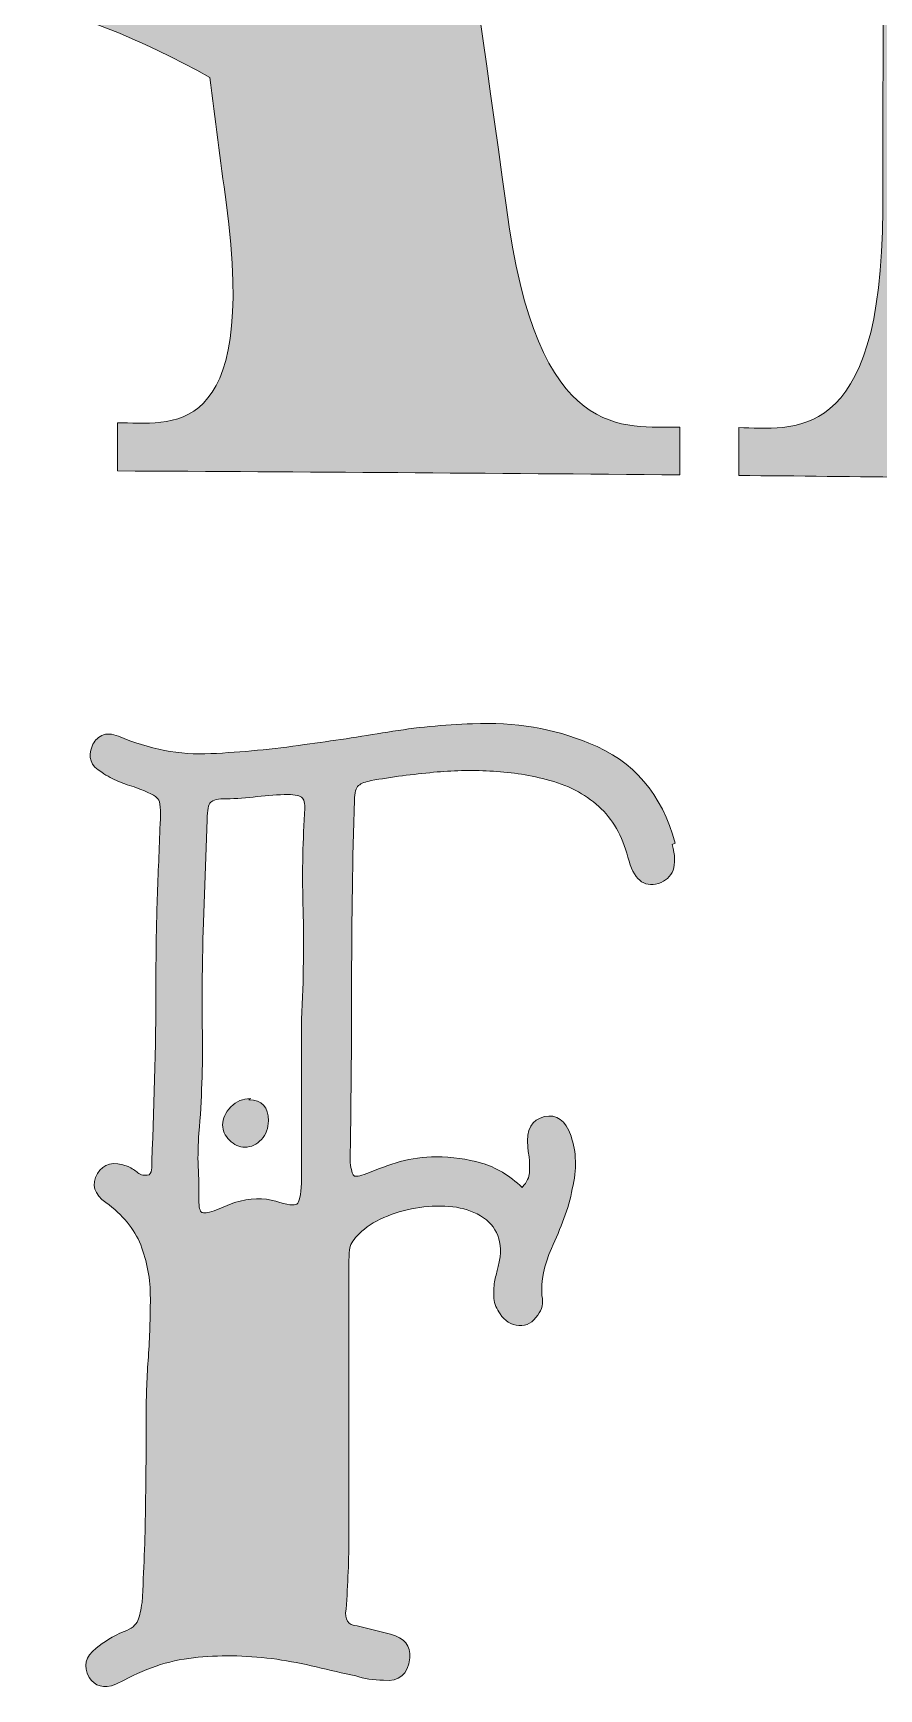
# Model space of a CAD drawing. Header units: inches. Extents: x 29 to 1051, y -1025 to -55.
# Drawn here: x 543.4 to 614.5, y -630 to -490.9 of the extents above; entities that cross this region are included whole.
import ezdxf

# ---------------------------------------------------------------- set-up
doc = ezdxf.new("R2010")
doc.units = ezdxf.units.IN
doc.header["$MEASUREMENT"] = 0
doc.layers.add('Layer 1', color=7, linetype='Continuous')

# ---------------------------------------------------------------- blocks, each defined once
blk = doc.blocks.new('block 2')
at = {"layer": 'Layer 1', "true_color": 0x71020c}
h = blk.add_hatch(color=16, dxfattribs=at)
h.dxf.hatch_style = 2
edge = h.paths.add_edge_path()
edge.add_spline(control_points=[(736.35, -335.1), (725.63, -341.86), (720.27, -353.46), (719.22, -365.67), (719.23, -365.1), (719.23, -364.53), (719.23, -363.95), (703.22, -362.64), (687.39, -361.49), (671.55, -360.47), (671.55, -361.79), (671.54, -363.11), (671.54, -364.43), (672.53, -364.49), (673.52, -364.56), (674.51, -364.62), (678.66, -365.13), (683.01, -367.73), (679.8, -383.09), (673.98, -410.55), (668.16, -438.17), (662.34, -465.93), (655.5, -437.77), (648.65, -409.45), (641.79, -381.02), (637.68, -360.85), (646.99, -362.97), (651.35, -363.23), (651.35, -361.9), (651.35, -360.57), (651.36, -359.24), (635.31, -358.33), (619.07, -357.55), (603.01, -356.92), (603.01, -358.26), (603.01, -359.6), (603.01, -360.94), (607.37, -361.1), (615.1, -359.78), (615.06, -379.85), (614.96, -421.8), (614.87, -463.76), (614.78, -505.71), (614.74, -525.78), (607.03, -524.04), (602.68, -524), (602.68, -525.34), (602.68, -526.68), (602.68, -528.02), (612.56, -528.11), (622.64, -528.23), (632.52, -528.35), (632.52, -527.02), (632.53, -525.68), (632.53, -524.35), (628.18, -524.29), (620.47, -525.85), (620.52, -505.8), (620.6, -467.2), (620.69, -428.59), (620.78, -389.99), (630.85, -432.22), (640.9, -474.23), (650.93, -515.94), (653.44, -515.91), (655.94, -515.87), (658.44, -515.84), (666.79, -474.61), (675.15, -433.67), (683.52, -393.07), (683.41, -431.06), (683.29, -469.05), (683.17, -507.04), (683.11, -526.76), (675.41, -525), (671.06, -524.93), (671.06, -526.25), (671.06, -527.57), (671.05, -528.89), (686.86, -529.14), (702.66, -529.42), (718.66, -529.74), (718.67, -528.44), (718.67, -527.14), (718.68, -525.85), (714.33, -525.75), (706.42, -527.21), (706.49, -507.62), (706.63, -466.63), (706.76, -425.86), (706.9, -384.86), (706.96, -365.45), (714.72, -367.46), (719.09, -367.84), (718.1, -390.24), (731.27, -413.87), (752.28, -413.03), (774.01, -412.3), (783.97, -386.34), (772.78, -369.99), (769.83, -365.88), (762.16, -358.79), (757.21, -359.2), (750.89, -359.7), (749.66, -371.15), (757.36, -373.67), (760.51, -374.86), (763.88, -374.05), (765.47, -370.38), (766.85, -371.64), (767.44, -372.38), (768.62, -374.06), (776.86, -386.53), (768.5, -406.31), (751.91, -406.67), (724.63, -407.56), (713.13, -357.34), (739.3, -340.86), (762.87, -326.18), (791.24, -345.37), (819.77, -362.67), (830.19, -369.01), (840.42, -375.29), (849.85, -379.73), (849.86, -379.73), (849.85, -379.95), (849.85, -380.16), (846.06, -395.59), (846.4, -412.9), (846.35, -429.25), (846.28, -451.28), (846.21, -473.31), (846.14, -495.35), (834.5, -455.37), (822.87, -414.56), (811.25, -373.05), (800.61, -371.81), (790.15, -370.67), (779.49, -369.56), (779.49, -370.82), (779.48, -372.09), (779.48, -373.36), (783.82, -373.79), (791.52, -373.07), (791.46, -391.94), (791.31, -431.4), (791.17, -470.86), (791.03, -510.32), (790.96, -529.19), (783.27, -527.44), (778.92, -527.32), (778.91, -528.58), (778.91, -529.85), (778.91, -531.11), (788.78, -531.36), (798.85, -531.63), (808.71, -531.91), (808.72, -530.67), (808.72, -529.42), (808.73, -528.17), (804.39, -528.04), (796.68, -529.38), (796.75, -510.54), (796.88, -474.96), (797.01, -439.38), (797.13, -403.8), (809.34, -447.55), (821.55, -490.55), (833.78, -532.64), (833.85, -532.65), (833.91, -532.65), (833.98, -532.65), (843.85, -532.95), (853.91, -533.27), (863.77, -533.6), (863.78, -532.39), (863.78, -531.19), (863.78, -529.98), (859.44, -529.82), (851.74, -531.08), (851.8, -512.83), (851.89, -485.08), (851.97, -457.34), (852.06, -429.59), (852.11, -413.52), (851.57, -397.53), (855.16, -382.14), (855.75, -382.21), (856.15, -382.48), (856.73, -382.77), (867.86, -387.06), (877.52, -389.8), (885.87, -391.35), (885.15, -392.04), (884.48, -392.78), (883.87, -393.58), (868.28, -413.64), (868.01, -501.62), (883.54, -524.19), (893.36, -538.92), (916.44, -542.07), (924.54, -523.76), (924.54, -527.83), (924.53, -531.91), (924.53, -535.98), (932.35, -536.28), (940.16, -536.59), (947.98, -536.9), (947.99, -517.34), (948, -497.79), (948.01, -478.23), (948.02, -461.24), (955.68, -463.47), (960, -463.94), (960, -462.82), (960, -461.7), (960, -460.58), (944.1, -458.81), (928.38, -457.15), (912.64, -455.58), (912.64, -456.75), (912.64, -457.91), (912.64, -459.07), (916.97, -459.49), (924.64, -458.85), (924.61, -476.13), (924.6, -486.51), (924.58, -497.1), (924.57, -507.48), (922.38, -528.4), (907.75, -542.83), (900.31, -520.14), (893.26, -498.9), (893.64, -419.99), (900.56, -400.86), (902.08, -396.59), (905.21, -393.75), (908.88, -392.48), (910.27, -392.29), (911.57, -392.03), (912.8, -391.74), (915.72, -391.62), (918.73, -392.41), (921.39, -394.2), (931.98, -401.35), (934.9, -419.53), (936.66, -430.44), (937.5, -430.55), (938.36, -430.66), (939.21, -430.77), (938.56, -416.47), (937.92, -402.15), (937.29, -387.81), (936.24, -387.63), (935.2, -387.46), (934.15, -387.29), (934.15, -389.31), (934.73, -395.46), (932.96, -396.6), (932.37, -397.11), (931.19, -396.73), (929.83, -395.09), (927.33, -392.32), (924.26, -390.13), (920.92, -388.46), (935.07, -379.83), (930.31, -360.75), (913.8, -350.34), (888.55, -334.59), (860, -348.21), (851.45, -374.14), (842.2, -369.69), (832.38, -363.64), (822.15, -357.29), (792.25, -339.06), (762.51, -319.1), (736.35, -335.1)], knot_values=[0, 0, 0, 0, 1, 1, 1, 2, 2, 2, 3, 3, 3, 4, 4, 4, 5, 5, 5, 6, 6, 6, 7, 7, 7, 8, 8, 8, 9, 9, 9, 10, 10, 10, 11, 11, 11, 12, 12, 12, 13, 13, 13, 14, 14, 14, 15, 15, 15, 16, 16, 16, 17, 17, 17, 18, 18, 18, 19, 19, 19, 20, 20, 20, 21, 21, 21, 22, 22, 22, 23, 23, 23, 24, 24, 24, 25, 25, 25, 26, 26, 26, 27, 27, 27, 28, 28, 28, 29, 29, 29, 30, 30, 30, 31, 31, 31, 32, 32, 32, 33, 33, 33, 34, 34, 34, 35, 35, 35, 36, 36, 36, 37, 37, 37, 38, 38, 38, 39, 39, 39, 40, 40, 40, 41, 41, 41, 42, 42, 42, 43, 43, 43, 44, 44, 44, 45, 45, 45, 46, 46, 46, 47, 47, 47, 48, 48, 48, 49, 49, 49, 50, 50, 50, 51, 51, 51, 52, 52, 52, 53, 53, 53, 54, 54, 54, 55, 55, 55, 56, 56, 56, 57, 57, 57, 58, 58, 58, 59, 59, 59, 60, 60, 60, 61, 61, 61, 62, 62, 62, 63, 63, 63, 64, 64, 64, 65, 65, 65, 66, 66, 66, 67, 67, 67, 68, 68, 68, 69, 69, 69, 70, 70, 70, 71, 71, 71, 72, 72, 72, 73, 73, 73, 74, 74, 74, 75, 75, 75, 76, 76, 76, 77, 77, 77, 78, 78, 78, 79, 79, 79, 80, 80, 80, 81, 81, 81, 82, 82, 82, 83, 83, 83, 84, 84, 84, 85, 85, 85, 86, 86, 86, 87, 87, 87, 88, 88, 88, 89, 89, 89, 90, 90, 90, 91, 91, 91, 92, 92, 92, 92], degree=3, periodic=1)
edge = h.paths.add_edge_path()
edge.add_spline(control_points=[(911.83, -355.53), (924.56, -363.2), (928.85, -378.03), (916.09, -384.18), (915.05, -384.69), (913.87, -385.13), (912.6, -385.52), (906.16, -384.12), (899.43, -384.47), (893.76, -386.57), (884.31, -385.54), (872.47, -382.6), (857.93, -376.94), (857.54, -376.89), (857.15, -376.62), (856.95, -376.59), (864.51, -354.11), (889.5, -341.71), (911.83, -355.53)], knot_values=[0, 0, 0, 0, 1, 1, 1, 2, 2, 2, 3, 3, 3, 4, 4, 4, 5, 5, 5, 6, 6, 6, 6], degree=3, periodic=1)
h = blk.add_hatch(color=16, dxfattribs=at)
h.dxf.hatch_style = 2
edge = h.paths.add_edge_path()
edge.add_spline(control_points=[(597.73, -523.95), (593.19, -523.9), (585.68, -525.51), (583.14, -505.3), (576.17, -455.52), (569.18, -405.61), (562.17, -355.61), (550.47, -355.33), (538.97, -355.12), (527.27, -354.98), (527.27, -356.25), (527.27, -357.52), (527.27, -358.8), (534.01, -358.88), (540.35, -361.37), (538.56, -371.35), (530.26, -415.76), (521.99, -460.27), (513.73, -504.83), (510.16, -525.12), (502.65, -523.44), (498.3, -523.44), (498.3, -524.79), (498.3, -526.15), (498.3, -527.5), (507.99, -527.5), (517.87, -527.52), (527.56, -527.55), (527.56, -526.2), (527.56, -524.84), (527.56, -523.49), (523.21, -523.48), (515.9, -525.13), (519.46, -504.84), (520.59, -498.72), (521.71, -492.6), (522.83, -486.47), (535.5, -485.57), (546.57, -488.05), (558.24, -494.58), (558.69, -498.08), (559.15, -501.57), (559.61, -505.07), (562.35, -525.33), (554.84, -523.61), (550.49, -523.59), (550.49, -524.94), (550.49, -526.29), (550.49, -527.64), (566.3, -527.72), (581.72, -527.83), (597.73, -527.97), (597.73, -526.63), (597.73, -525.29), (597.73, -523.95)], knot_values=[0, 0, 0, 0, 1, 1, 1, 2, 2, 2, 3, 3, 3, 4, 4, 4, 5, 5, 5, 6, 6, 6, 7, 7, 7, 8, 8, 8, 9, 9, 9, 10, 10, 10, 11, 11, 11, 12, 12, 12, 13, 13, 13, 14, 14, 14, 15, 15, 15, 16, 16, 16, 17, 17, 17, 18, 18, 18, 18], degree=3, periodic=1)
edge = h.paths.add_edge_path()
edge.add_spline(control_points=[(524.03, -480.27), (530.11, -447.36), (536.21, -414.48), (542.32, -381.67), (547.31, -417.03), (552.29, -452.37), (557.26, -487.67), (546.78, -482.33), (535.31, -479.61), (524.03, -480.27)], knot_values=[0, 0, 0, 0, 1, 1, 1, 2, 2, 2, 3, 3, 3, 3], degree=3, periodic=1)
h = blk.add_hatch(color=16, dxfattribs=at)
h.dxf.hatch_style = 2
edge = h.paths.add_edge_path()
edge.add_spline(control_points=[(590.1, -550.51), (587.15, -549.27), (583.88, -548.73), (580.31, -548.88), (577.9, -548.96), (575.53, -549.19), (573.19, -549.58), (570.86, -549.97), (568.53, -550.32), (566.2, -550.63), (563.55, -551.02), (560.93, -551.27), (558.32, -551.39), (555.72, -551.51), (553.14, -551.02), (550.57, -549.93), (550.03, -549.7), (549.56, -549.68), (549.17, -549.87), (548.78, -550.07), (548.51, -550.36), (548.36, -550.75), (547.97, -551.68), (548.24, -552.42), (549.17, -552.96), (549.64, -553.28), (550.1, -553.53), (550.57, -553.72), (551.04, -553.92), (551.54, -554.09), (552.09, -554.25), (553.09, -554.64), (553.7, -554.95), (553.89, -555.18), (554.09, -555.41), (554.15, -556.11), (554.07, -557.28), (553.99, -559.38), (553.91, -561.48), (553.83, -563.58), (553.76, -565.67), (553.72, -567.77), (553.72, -569.87), (553.72, -575.16), (553.6, -580.41), (553.37, -585.62), (553.37, -585.77), (553.37, -585.97), (553.37, -586.2), (553.37, -586.43), (553.29, -586.63), (553.14, -586.78), (552.74, -586.86), (552.44, -586.8), (552.2, -586.61), (551.97, -586.41), (551.7, -586.24), (551.39, -586.08), (550.14, -585.62), (549.29, -585.81), (548.82, -586.67), (548.28, -587.6), (548.51, -588.41), (549.52, -589.11), (550.92, -590.13), (551.89, -591.31), (552.44, -592.67), (552.98, -594.03), (553.25, -595.53), (553.25, -597.16), (553.25, -598.79), (553.19, -600.43), (553.08, -602.06), (552.96, -603.69), (552.9, -605.32), (552.9, -606.96), (552.9, -609.6), (552.88, -612.23), (552.84, -614.83), (552.8, -617.43), (552.71, -620.06), (552.55, -622.7), (552.47, -623.32), (552.36, -623.83), (552.2, -624.22), (552.05, -624.61), (551.66, -624.92), (551.04, -625.15), (550.1, -625.54), (549.33, -626.01), (548.7, -626.55), (547.77, -627.25), (547.58, -628.06), (548.12, -629), (548.59, -629.77), (549.33, -629.97), (550.34, -629.58), (550.34, -629.58), (551.04, -629.23), (551.04, -629.23), (553.06, -628.14), (555.14, -627.5), (557.27, -627.31), (559.41, -627.11), (561.61, -627.17), (563.87, -627.48), (564.95, -627.64), (566.06, -627.85), (567.19, -628.12), (568.31, -628.4), (569.42, -628.65), (570.51, -628.88), (571.21, -629.12), (571.99, -629.23), (572.84, -629.23), (574.16, -629.39), (574.9, -628.76), (575.06, -627.36), (575.14, -626.36), (574.59, -625.69), (573.43, -625.38), (573.43, -625.38), (570.63, -624.68), (570.63, -624.68), (569.85, -624.61), (569.54, -624.14), (569.69, -623.28), (569.85, -621.18), (569.93, -619.08), (569.93, -616.99), (569.93, -614.89), (569.93, -612.79), (569.93, -610.69), (569.93, -610.69), (569.93, -594.25), (569.93, -594.25), (569.93, -593.86), (569.95, -593.47), (569.99, -593.08), (570.02, -592.69), (570.24, -592.3), (570.63, -591.91), (571.1, -591.37), (571.74, -590.9), (572.55, -590.51), (573.37, -590.13), (574.24, -589.83), (575.18, -589.64), (576.11, -589.44), (577.04, -589.37), (577.98, -589.41), (578.91, -589.44), (579.72, -589.62), (580.42, -589.93), (582.06, -590.63), (582.79, -591.87), (582.64, -593.66), (582.56, -594.05), (582.48, -594.4), (582.41, -594.71), (582.33, -595.02), (582.25, -595.37), (582.17, -595.76), (582.09, -596.23), (582.08, -596.69), (582.12, -597.16), (582.15, -597.63), (582.33, -598.05), (582.64, -598.45), (583.03, -599.07), (583.55, -599.4), (584.21, -599.43), (584.87, -599.48), (585.4, -599.18), (585.79, -598.56), (586.18, -598.09), (586.29, -597.55), (586.14, -596.93), (586.06, -595.69), (586.33, -594.36), (586.96, -592.96), (587.34, -592.11), (587.69, -591.27), (588, -590.46), (588.31, -589.64), (588.55, -588.8), (588.7, -587.95), (589.09, -586.32), (589.05, -584.84), (588.59, -583.52), (588.12, -582.2), (587.38, -581.65), (586.37, -581.89), (585.28, -582.12), (584.82, -582.97), (584.97, -584.45), (584.97, -584.61), (584.99, -584.78), (585.03, -584.97), (585.07, -585.17), (585.09, -585.35), (585.09, -585.5), (585.09, -585.89), (585.09, -586.26), (585.09, -586.61), (585.09, -586.96), (584.89, -587.37), (584.5, -587.83), (583.41, -586.82), (582.27, -586.14), (581.06, -585.79), (579.86, -585.44), (578.6, -585.27), (577.27, -585.27), (576.18, -585.27), (575.18, -585.4), (574.24, -585.67), (573.31, -585.95), (572.38, -586.28), (571.45, -586.67), (570.82, -586.9), (570.45, -586.96), (570.34, -586.84), (570.22, -586.73), (570.12, -586.36), (570.04, -585.73), (570.04, -585.73), (570.04, -585.03), (570.04, -585.03), (570.12, -580.06), (570.16, -575.1), (570.16, -570.16), (570.16, -565.23), (570.24, -560.27), (570.4, -555.3), (570.4, -554.67), (570.51, -554.27), (570.75, -554.07), (570.98, -553.88), (571.33, -553.74), (571.79, -553.66), (572.65, -553.51), (573.52, -553.37), (574.42, -553.25), (575.31, -553.14), (576.18, -553.04), (577.04, -552.96), (578.6, -552.81), (580.17, -552.77), (581.77, -552.85), (583.36, -552.93), (584.93, -553.16), (586.49, -553.55), (588.28, -554.01), (589.75, -554.77), (590.92, -555.82), (592.08, -556.87), (592.9, -558.29), (593.37, -560.08), (593.84, -561.94), (594.69, -562.68), (595.93, -562.29), (597.18, -561.9), (597.57, -560.82), (597.1, -559.03), (597.1, -559.03), (597.33, -558.91), (597.33, -558.91), (596.24, -554.79), (593.84, -551.99), (590.1, -550.51)], knot_values=[0, 0, 0, 0, 1, 1, 1, 2, 2, 2, 3, 3, 3, 4, 4, 4, 5, 5, 5, 6, 6, 6, 7, 7, 7, 8, 8, 8, 9, 9, 9, 10, 10, 10, 11, 11, 11, 12, 12, 12, 13, 13, 13, 14, 14, 14, 15, 15, 15, 16, 16, 16, 17, 17, 17, 18, 18, 18, 19, 19, 19, 20, 20, 20, 21, 21, 21, 22, 22, 22, 23, 23, 23, 24, 24, 24, 25, 25, 25, 26, 26, 26, 27, 27, 27, 28, 28, 28, 29, 29, 29, 30, 30, 30, 31, 31, 31, 32, 32, 32, 33, 33, 33, 34, 34, 34, 35, 35, 35, 36, 36, 36, 37, 37, 37, 38, 38, 38, 39, 39, 39, 40, 40, 40, 41, 41, 41, 42, 42, 42, 43, 43, 43, 44, 44, 44, 45, 45, 45, 46, 46, 46, 47, 47, 47, 48, 48, 48, 49, 49, 49, 50, 50, 50, 51, 51, 51, 52, 52, 52, 53, 53, 53, 54, 54, 54, 55, 55, 55, 56, 56, 56, 57, 57, 57, 58, 58, 58, 59, 59, 59, 60, 60, 60, 61, 61, 61, 62, 62, 62, 63, 63, 63, 64, 64, 64, 65, 65, 65, 66, 66, 66, 67, 67, 67, 68, 68, 68, 69, 69, 69, 70, 70, 70, 71, 71, 71, 72, 72, 72, 73, 73, 73, 74, 74, 74, 75, 75, 75, 76, 76, 76, 77, 77, 77, 78, 78, 78, 79, 79, 79, 80, 80, 80, 81, 81, 81, 82, 82, 82, 83, 83, 83, 84, 84, 84, 85, 85, 85, 86, 86, 86, 87, 87, 87, 88, 88, 88, 89, 89, 89, 90, 90, 90, 90], degree=3, periodic=1)
edge = h.paths.add_edge_path()
edge.add_spline(control_points=[(566.2, -556.35), (566.2, -556.35), (566.2, -556.46), (566.2, -556.46), (566.04, -559.11), (566, -561.79), (566.08, -564.51), (566.16, -567.23), (566.12, -570.3), (565.96, -573.72), (565.96, -573.72), (565.96, -586.08), (565.96, -586.08), (565.96, -586.08), (565.96, -587.48), (565.96, -587.48), (565.89, -588.49), (565.75, -589.08), (565.56, -589.23), (565.37, -589.39), (564.77, -589.31), (563.78, -589), (562.78, -588.69), (561.63, -588.73), (560.32, -589.11), (560.32, -589.11), (558.6, -589.81), (558.6, -589.81), (558.06, -589.97), (557.72, -590.01), (557.56, -589.93), (557.41, -589.85), (557.33, -589.5), (557.33, -588.88), (557.33, -587.95), (557.32, -587.02), (557.27, -586.08), (557.23, -585.15), (557.26, -584.22), (557.33, -583.28), (557.57, -580.48), (557.66, -577.67), (557.62, -574.83), (557.58, -571.99), (557.61, -569.17), (557.68, -566.37), (557.68, -566.37), (558.03, -556.93), (558.03, -556.93), (558.03, -556.15), (558.12, -555.67), (558.32, -555.47), (558.51, -555.28), (558.95, -555.18), (559.64, -555.18), (560.48, -555.18), (561.35, -555.12), (562.23, -555), (563.11, -554.89), (563.97, -554.83), (564.81, -554.83), (565.43, -554.83), (565.83, -554.93), (566.02, -555.12), (566.22, -555.32), (566.27, -555.72), (566.2, -556.35)], knot_values=[0, 0, 0, 0, 1, 1, 1, 2, 2, 2, 3, 3, 3, 4, 4, 4, 5, 5, 5, 6, 6, 6, 7, 7, 7, 8, 8, 8, 9, 9, 9, 10, 10, 10, 11, 11, 11, 12, 12, 12, 13, 13, 13, 14, 14, 14, 15, 15, 15, 16, 16, 16, 17, 17, 17, 18, 18, 18, 19, 19, 19, 20, 20, 20, 21, 21, 21, 22, 22, 22, 22], degree=3, periodic=1)
h = blk.add_hatch(color=16, dxfattribs=at)
h.dxf.hatch_style = 2
edge = h.paths.add_edge_path()
edge.add_spline(control_points=[(561.53, -580.48), (561.53, -580.48), (561.65, -580.37), (561.65, -580.37), (561.02, -580.37), (560.48, -580.6), (560.02, -581.07), (559.55, -581.54), (559.32, -582.04), (559.32, -582.59), (559.32, -583.05), (559.51, -583.48), (559.9, -583.87), (560.29, -584.26), (560.72, -584.45), (561.18, -584.45), (561.73, -584.45), (562.19, -584.24), (562.58, -583.81), (562.97, -583.38), (563.17, -582.86), (563.17, -582.24), (563.17, -581.07), (562.62, -580.48), (561.53, -580.48)], knot_values=[0, 0, 0, 0, 1, 1, 1, 2, 2, 2, 3, 3, 3, 4, 4, 4, 5, 5, 5, 6, 6, 6, 7, 7, 7, 8, 8, 8, 8], degree=3, periodic=1)
at = {"layer": 'Layer 1', "lineweight": 0}
for points, knots in [([(736.35, -335.1), (725.63, -341.86), (720.27, -353.46), (719.22, -365.67), (719.23, -365.1), (719.23, -364.53), (719.23, -363.95), (703.22, -362.64), (687.39, -361.49), (671.55, -360.47), (671.55, -361.79), (671.54, -363.11), (671.54, -364.43), (672.53, -364.49), (673.52, -364.56), (674.51, -364.62), (678.66, -365.13), (683.01, -367.73), (679.8, -383.09), (673.98, -410.55), (668.16, -438.17), (662.34, -465.93), (655.5, -437.77), (648.65, -409.45), (641.79, -381.02), (637.68, -360.85), (646.99, -362.97), (651.35, -363.23), (651.35, -361.9), (651.35, -360.57), (651.36, -359.24), (635.31, -358.33), (619.07, -357.55), (603.01, -356.92), (603.01, -358.26), (603.01, -359.6), (603.01, -360.94), (607.37, -361.1), (615.1, -359.78), (615.06, -379.85), (614.96, -421.8), (614.87, -463.76), (614.78, -505.71), (614.74, -525.78), (607.03, -524.04), (602.68, -524), (602.68, -525.34), (602.68, -526.68), (602.68, -528.02), (612.56, -528.11), (622.64, -528.23), (632.52, -528.35), (632.52, -527.02), (632.53, -525.68), (632.53, -524.35), (628.18, -524.29), (620.47, -525.85), (620.52, -505.8), (620.6, -467.2), (620.69, -428.59), (620.78, -389.99), (630.85, -432.22), (640.9, -474.23), (650.93, -515.94), (653.44, -515.91), (655.94, -515.87), (658.44, -515.84), (666.79, -474.61), (675.15, -433.67), (683.52, -393.07), (683.41, -431.06), (683.29, -469.05), (683.17, -507.04), (683.11, -526.76), (675.41, -525), (671.06, -524.93), (671.06, -526.25), (671.06, -527.57), (671.05, -528.89), (686.86, -529.14), (702.66, -529.42), (718.66, -529.74), (718.67, -528.44), (718.67, -527.14), (718.68, -525.85), (714.33, -525.75), (706.42, -527.21), (706.49, -507.62), (706.63, -466.63), (706.76, -425.86), (706.9, -384.86), (706.96, -365.45), (714.72, -367.46), (719.09, -367.84), (718.1, -390.24), (731.27, -413.87), (752.28, -413.03), (774.01, -412.3), (783.97, -386.34), (772.78, -369.99), (769.83, -365.88), (762.16, -358.79), (757.21, -359.2), (750.89, -359.7), (749.66, -371.15), (757.36, -373.67), (760.51, -374.86), (763.88, -374.05), (765.47, -370.38), (766.85, -371.64), (767.44, -372.38), (768.62, -374.06), (776.86, -386.53), (768.5, -406.31), (751.91, -406.67), (724.63, -407.56), (713.13, -357.34), (739.3, -340.86), (762.87, -326.18), (791.24, -345.37), (819.77, -362.67), (830.19, -369.01), (840.42, -375.29), (849.85, -379.73), (849.86, -379.73), (849.85, -379.95), (849.85, -380.16), (846.06, -395.59), (846.4, -412.9), (846.35, -429.25), (846.28, -451.28), (846.21, -473.31), (846.14, -495.35), (834.5, -455.37), (822.87, -414.56), (811.25, -373.05), (800.61, -371.81), (790.15, -370.67), (779.49, -369.56), (779.49, -370.82), (779.48, -372.09), (779.48, -373.36), (783.82, -373.79), (791.52, -373.07), (791.46, -391.94), (791.31, -431.4), (791.17, -470.86), (791.03, -510.32), (790.96, -529.19), (783.27, -527.44), (778.92, -527.32), (778.91, -528.58), (778.91, -529.85), (778.91, -531.11), (788.78, -531.36), (798.85, -531.63), (808.71, -531.91), (808.72, -530.67), (808.72, -529.42), (808.73, -528.17), (804.39, -528.04), (796.68, -529.38), (796.75, -510.54), (796.88, -474.96), (797.01, -439.38), (797.13, -403.8), (809.34, -447.55), (821.55, -490.55), (833.78, -532.64), (833.85, -532.65), (833.91, -532.65), (833.98, -532.65), (843.85, -532.95), (853.91, -533.27), (863.77, -533.6), (863.78, -532.39), (863.78, -531.19), (863.78, -529.98), (859.44, -529.82), (851.74, -531.08), (851.8, -512.83), (851.89, -485.08), (851.97, -457.34), (852.06, -429.59), (852.11, -413.52), (851.57, -397.53), (855.16, -382.14), (855.75, -382.21), (856.15, -382.48), (856.73, -382.77), (867.86, -387.06), (877.52, -389.8), (885.87, -391.35), (885.15, -392.04), (884.48, -392.78), (883.87, -393.58), (868.28, -413.64), (868.01, -501.62), (883.54, -524.19), (893.36, -538.92), (916.44, -542.07), (924.54, -523.76), (924.54, -527.83), (924.53, -531.91), (924.53, -535.98), (932.35, -536.28), (940.16, -536.59), (947.98, -536.9), (947.99, -517.34), (948, -497.79), (948.01, -478.23), (948.02, -461.24), (955.68, -463.47), (960, -463.94), (960, -462.82), (960, -461.7), (960, -460.58), (944.1, -458.81), (928.38, -457.15), (912.64, -455.58), (912.64, -456.75), (912.64, -457.91), (912.64, -459.07), (916.97, -459.49), (924.64, -458.85), (924.61, -476.13), (924.6, -486.51), (924.58, -497.1), (924.57, -507.48), (922.38, -528.4), (907.75, -542.83), (900.31, -520.14), (893.26, -498.9), (893.64, -419.99), (900.56, -400.86), (902.08, -396.59), (905.21, -393.75), (908.88, -392.48), (910.27, -392.29), (911.57, -392.03), (912.8, -391.74), (915.72, -391.62), (918.73, -392.41), (921.39, -394.2), (931.98, -401.35), (934.9, -419.53), (936.66, -430.44), (937.5, -430.55), (938.36, -430.66), (939.21, -430.77), (938.56, -416.47), (937.92, -402.15), (937.29, -387.81), (936.24, -387.63), (935.2, -387.46), (934.15, -387.29), (934.15, -389.31), (934.73, -395.46), (932.96, -396.6), (932.37, -397.11), (931.19, -396.73), (929.83, -395.09), (927.33, -392.32), (924.26, -390.13), (920.92, -388.46), (935.07, -379.83), (930.31, -360.75), (913.8, -350.34), (888.55, -334.59), (860, -348.21), (851.45, -374.14), (842.2, -369.69), (832.38, -363.64), (822.15, -357.29), (792.25, -339.06), (762.51, -319.1), (736.35, -335.1)], [0, 0, 0, 0, 1, 1, 1, 2, 2, 2, 3, 3, 3, 4, 4, 4, 5, 5, 5, 6, 6, 6, 7, 7, 7, 8, 8, 8, 9, 9, 9, 10, 10, 10, 11, 11, 11, 12, 12, 12, 13, 13, 13, 14, 14, 14, 15, 15, 15, 16, 16, 16, 17, 17, 17, 18, 18, 18, 19, 19, 19, 20, 20, 20, 21, 21, 21, 22, 22, 22, 23, 23, 23, 24, 24, 24, 25, 25, 25, 26, 26, 26, 27, 27, 27, 28, 28, 28, 29, 29, 29, 30, 30, 30, 31, 31, 31, 32, 32, 32, 33, 33, 33, 34, 34, 34, 35, 35, 35, 36, 36, 36, 37, 37, 37, 38, 38, 38, 39, 39, 39, 40, 40, 40, 41, 41, 41, 42, 42, 42, 43, 43, 43, 44, 44, 44, 45, 45, 45, 46, 46, 46, 47, 47, 47, 48, 48, 48, 49, 49, 49, 50, 50, 50, 51, 51, 51, 52, 52, 52, 53, 53, 53, 54, 54, 54, 55, 55, 55, 56, 56, 56, 57, 57, 57, 58, 58, 58, 59, 59, 59, 60, 60, 60, 61, 61, 61, 62, 62, 62, 63, 63, 63, 64, 64, 64, 65, 65, 65, 66, 66, 66, 67, 67, 67, 68, 68, 68, 69, 69, 69, 70, 70, 70, 71, 71, 71, 72, 72, 72, 73, 73, 73, 74, 74, 74, 75, 75, 75, 76, 76, 76, 77, 77, 77, 78, 78, 78, 79, 79, 79, 80, 80, 80, 81, 81, 81, 82, 82, 82, 83, 83, 83, 84, 84, 84, 85, 85, 85, 86, 86, 86, 87, 87, 87, 88, 88, 88, 89, 89, 89, 90, 90, 90, 91, 91, 91, 92, 92, 92, 92]), ([(597.73, -523.95), (593.19, -523.9), (585.68, -525.51), (583.14, -505.3), (576.17, -455.52), (569.18, -405.61), (562.17, -355.61), (550.47, -355.33), (538.97, -355.12), (527.27, -354.98), (527.27, -356.25), (527.27, -357.52), (527.27, -358.8), (534.01, -358.88), (540.35, -361.37), (538.56, -371.35), (530.26, -415.76), (521.99, -460.27), (513.73, -504.83), (510.16, -525.12), (502.65, -523.44), (498.3, -523.44), (498.3, -524.79), (498.3, -526.15), (498.3, -527.5), (507.99, -527.5), (517.87, -527.52), (527.56, -527.55), (527.56, -526.2), (527.56, -524.84), (527.56, -523.49), (523.21, -523.48), (515.9, -525.13), (519.46, -504.84), (520.59, -498.72), (521.71, -492.6), (522.83, -486.47), (535.5, -485.57), (546.57, -488.05), (558.24, -494.58), (558.69, -498.08), (559.15, -501.57), (559.61, -505.07), (562.35, -525.33), (554.84, -523.61), (550.49, -523.59), (550.49, -524.94), (550.49, -526.29), (550.49, -527.64), (566.3, -527.72), (581.72, -527.83), (597.73, -527.97), (597.73, -526.63), (597.73, -525.29), (597.73, -523.95)], [0, 0, 0, 0, 1, 1, 1, 2, 2, 2, 3, 3, 3, 4, 4, 4, 5, 5, 5, 6, 6, 6, 7, 7, 7, 8, 8, 8, 9, 9, 9, 10, 10, 10, 11, 11, 11, 12, 12, 12, 13, 13, 13, 14, 14, 14, 15, 15, 15, 16, 16, 16, 17, 17, 17, 18, 18, 18, 18]), ([(590.1, -550.51), (587.15, -549.27), (583.88, -548.73), (580.31, -548.88), (577.9, -548.96), (575.53, -549.19), (573.19, -549.58), (570.86, -549.97), (568.53, -550.32), (566.2, -550.63), (563.55, -551.02), (560.93, -551.27), (558.32, -551.39), (555.72, -551.51), (553.14, -551.02), (550.57, -549.93), (550.03, -549.7), (549.56, -549.68), (549.17, -549.87), (548.78, -550.07), (548.51, -550.36), (548.36, -550.75), (547.97, -551.68), (548.24, -552.42), (549.17, -552.96), (549.64, -553.28), (550.1, -553.53), (550.57, -553.72), (551.04, -553.92), (551.54, -554.09), (552.09, -554.25), (553.09, -554.64), (553.7, -554.95), (553.89, -555.18), (554.09, -555.41), (554.15, -556.11), (554.07, -557.28), (553.99, -559.38), (553.91, -561.48), (553.83, -563.58), (553.76, -565.67), (553.72, -567.77), (553.72, -569.87), (553.72, -575.16), (553.6, -580.41), (553.37, -585.62), (553.37, -585.77), (553.37, -585.97), (553.37, -586.2), (553.37, -586.43), (553.29, -586.63), (553.14, -586.78), (552.74, -586.86), (552.44, -586.8), (552.2, -586.61), (551.97, -586.41), (551.7, -586.24), (551.39, -586.08), (550.14, -585.62), (549.29, -585.81), (548.82, -586.67), (548.28, -587.6), (548.51, -588.41), (549.52, -589.11), (550.92, -590.13), (551.89, -591.31), (552.44, -592.67), (552.98, -594.03), (553.25, -595.53), (553.25, -597.16), (553.25, -598.79), (553.19, -600.43), (553.08, -602.06), (552.96, -603.69), (552.9, -605.32), (552.9, -606.96), (552.9, -609.6), (552.88, -612.23), (552.84, -614.83), (552.8, -617.43), (552.71, -620.06), (552.55, -622.7), (552.47, -623.32), (552.36, -623.83), (552.2, -624.22), (552.05, -624.61), (551.66, -624.92), (551.04, -625.15), (550.1, -625.54), (549.33, -626.01), (548.7, -626.55), (547.77, -627.25), (547.58, -628.06), (548.12, -629), (548.59, -629.77), (549.33, -629.97), (550.34, -629.58), (550.34, -629.58), (551.04, -629.23), (551.04, -629.23), (553.06, -628.14), (555.14, -627.5), (557.27, -627.31), (559.41, -627.11), (561.61, -627.17), (563.87, -627.48), (564.95, -627.64), (566.06, -627.85), (567.19, -628.12), (568.31, -628.4), (569.42, -628.65), (570.51, -628.88), (571.21, -629.12), (571.99, -629.23), (572.84, -629.23), (574.16, -629.39), (574.9, -628.76), (575.06, -627.36), (575.14, -626.36), (574.59, -625.69), (573.43, -625.38), (573.43, -625.38), (570.63, -624.68), (570.63, -624.68), (569.85, -624.61), (569.54, -624.14), (569.69, -623.28), (569.85, -621.18), (569.93, -619.08), (569.93, -616.99), (569.93, -614.89), (569.93, -612.79), (569.93, -610.69), (569.93, -610.69), (569.93, -594.25), (569.93, -594.25), (569.93, -593.86), (569.95, -593.47), (569.99, -593.08), (570.02, -592.69), (570.24, -592.3), (570.63, -591.91), (571.1, -591.37), (571.74, -590.9), (572.55, -590.51), (573.37, -590.13), (574.24, -589.83), (575.18, -589.64), (576.11, -589.44), (577.04, -589.37), (577.98, -589.41), (578.91, -589.44), (579.72, -589.62), (580.42, -589.93), (582.06, -590.63), (582.79, -591.87), (582.64, -593.66), (582.56, -594.05), (582.48, -594.4), (582.41, -594.71), (582.33, -595.02), (582.25, -595.37), (582.17, -595.76), (582.09, -596.23), (582.08, -596.69), (582.12, -597.16), (582.15, -597.63), (582.33, -598.05), (582.64, -598.45), (583.03, -599.07), (583.55, -599.4), (584.21, -599.43), (584.87, -599.48), (585.4, -599.18), (585.79, -598.56), (586.18, -598.09), (586.29, -597.55), (586.14, -596.93), (586.06, -595.69), (586.33, -594.36), (586.96, -592.96), (587.34, -592.11), (587.69, -591.27), (588, -590.46), (588.31, -589.64), (588.55, -588.8), (588.7, -587.95), (589.09, -586.32), (589.05, -584.84), (588.59, -583.52), (588.12, -582.2), (587.38, -581.65), (586.37, -581.89), (585.28, -582.12), (584.82, -582.97), (584.97, -584.45), (584.97, -584.61), (584.99, -584.78), (585.03, -584.97), (585.07, -585.17), (585.09, -585.35), (585.09, -585.5), (585.09, -585.89), (585.09, -586.26), (585.09, -586.61), (585.09, -586.96), (584.89, -587.37), (584.5, -587.83), (583.41, -586.82), (582.27, -586.14), (581.06, -585.79), (579.86, -585.44), (578.6, -585.27), (577.27, -585.27), (576.18, -585.27), (575.18, -585.4), (574.24, -585.67), (573.31, -585.95), (572.38, -586.28), (571.45, -586.67), (570.82, -586.9), (570.45, -586.96), (570.34, -586.84), (570.22, -586.73), (570.12, -586.36), (570.04, -585.73), (570.04, -585.73), (570.04, -585.03), (570.04, -585.03), (570.12, -580.06), (570.16, -575.1), (570.16, -570.16), (570.16, -565.23), (570.24, -560.27), (570.4, -555.3), (570.4, -554.67), (570.51, -554.27), (570.75, -554.07), (570.98, -553.88), (571.33, -553.74), (571.79, -553.66), (572.65, -553.51), (573.52, -553.37), (574.42, -553.25), (575.31, -553.14), (576.18, -553.04), (577.04, -552.96), (578.6, -552.81), (580.17, -552.77), (581.77, -552.85), (583.36, -552.93), (584.93, -553.16), (586.49, -553.55), (588.28, -554.01), (589.75, -554.77), (590.92, -555.82), (592.08, -556.87), (592.9, -558.29), (593.37, -560.08), (593.84, -561.94), (594.69, -562.68), (595.93, -562.29), (597.18, -561.9), (597.57, -560.82), (597.1, -559.03), (597.1, -559.03), (597.33, -558.91), (597.33, -558.91), (596.24, -554.79), (593.84, -551.99), (590.1, -550.51)], [0, 0, 0, 0, 1, 1, 1, 2, 2, 2, 3, 3, 3, 4, 4, 4, 5, 5, 5, 6, 6, 6, 7, 7, 7, 8, 8, 8, 9, 9, 9, 10, 10, 10, 11, 11, 11, 12, 12, 12, 13, 13, 13, 14, 14, 14, 15, 15, 15, 16, 16, 16, 17, 17, 17, 18, 18, 18, 19, 19, 19, 20, 20, 20, 21, 21, 21, 22, 22, 22, 23, 23, 23, 24, 24, 24, 25, 25, 25, 26, 26, 26, 27, 27, 27, 28, 28, 28, 29, 29, 29, 30, 30, 30, 31, 31, 31, 32, 32, 32, 33, 33, 33, 34, 34, 34, 35, 35, 35, 36, 36, 36, 37, 37, 37, 38, 38, 38, 39, 39, 39, 40, 40, 40, 41, 41, 41, 42, 42, 42, 43, 43, 43, 44, 44, 44, 45, 45, 45, 46, 46, 46, 47, 47, 47, 48, 48, 48, 49, 49, 49, 50, 50, 50, 51, 51, 51, 52, 52, 52, 53, 53, 53, 54, 54, 54, 55, 55, 55, 56, 56, 56, 57, 57, 57, 58, 58, 58, 59, 59, 59, 60, 60, 60, 61, 61, 61, 62, 62, 62, 63, 63, 63, 64, 64, 64, 65, 65, 65, 66, 66, 66, 67, 67, 67, 68, 68, 68, 69, 69, 69, 70, 70, 70, 71, 71, 71, 72, 72, 72, 73, 73, 73, 74, 74, 74, 75, 75, 75, 76, 76, 76, 77, 77, 77, 78, 78, 78, 79, 79, 79, 80, 80, 80, 81, 81, 81, 82, 82, 82, 83, 83, 83, 84, 84, 84, 85, 85, 85, 86, 86, 86, 87, 87, 87, 88, 88, 88, 89, 89, 89, 90, 90, 90, 90]), ([(566.2, -556.35), (566.2, -556.35), (566.2, -556.46), (566.2, -556.46), (566.04, -559.11), (566, -561.79), (566.08, -564.51), (566.16, -567.23), (566.12, -570.3), (565.96, -573.72), (565.96, -573.72), (565.96, -586.08), (565.96, -586.08), (565.96, -586.08), (565.96, -587.48), (565.96, -587.48), (565.89, -588.49), (565.75, -589.08), (565.56, -589.23), (565.37, -589.39), (564.77, -589.31), (563.78, -589), (562.78, -588.69), (561.63, -588.73), (560.32, -589.11), (560.32, -589.11), (558.6, -589.81), (558.6, -589.81), (558.06, -589.97), (557.72, -590.01), (557.56, -589.93), (557.41, -589.85), (557.33, -589.5), (557.33, -588.88), (557.33, -587.95), (557.32, -587.02), (557.27, -586.08), (557.23, -585.15), (557.26, -584.22), (557.33, -583.28), (557.57, -580.48), (557.66, -577.67), (557.62, -574.83), (557.58, -571.99), (557.61, -569.17), (557.68, -566.37), (557.68, -566.37), (558.03, -556.93), (558.03, -556.93), (558.03, -556.15), (558.12, -555.67), (558.32, -555.47), (558.51, -555.28), (558.95, -555.18), (559.64, -555.18), (560.48, -555.18), (561.35, -555.12), (562.23, -555), (563.11, -554.89), (563.97, -554.83), (564.81, -554.83), (565.43, -554.83), (565.83, -554.93), (566.02, -555.12), (566.22, -555.32), (566.27, -555.72), (566.2, -556.35)], [0, 0, 0, 0, 1, 1, 1, 2, 2, 2, 3, 3, 3, 4, 4, 4, 5, 5, 5, 6, 6, 6, 7, 7, 7, 8, 8, 8, 9, 9, 9, 10, 10, 10, 11, 11, 11, 12, 12, 12, 13, 13, 13, 14, 14, 14, 15, 15, 15, 16, 16, 16, 17, 17, 17, 18, 18, 18, 19, 19, 19, 20, 20, 20, 21, 21, 21, 22, 22, 22, 22]), ([(561.53, -580.48), (561.53, -580.48), (561.65, -580.37), (561.65, -580.37), (561.02, -580.37), (560.48, -580.6), (560.02, -581.07), (559.55, -581.54), (559.32, -582.04), (559.32, -582.59), (559.32, -583.05), (559.51, -583.48), (559.9, -583.87), (560.29, -584.26), (560.72, -584.45), (561.18, -584.45), (561.73, -584.45), (562.19, -584.24), (562.58, -583.81), (562.97, -583.38), (563.17, -582.86), (563.17, -582.24), (563.17, -581.07), (562.62, -580.48), (561.53, -580.48)], [0, 0, 0, 0, 1, 1, 1, 2, 2, 2, 3, 3, 3, 4, 4, 4, 5, 5, 5, 6, 6, 6, 7, 7, 7, 8, 8, 8, 8])]:
    blk.add_open_spline(points, degree=3, knots=knots, dxfattribs=at)

msp = doc.modelspace()

# ---------------------------------------------------------------- block references
at = {"layer": 'Layer 1'}
msp.add_blockref('block 2', (0, 0), dxfattribs=at)

doc.saveas('drawing.dxf')
